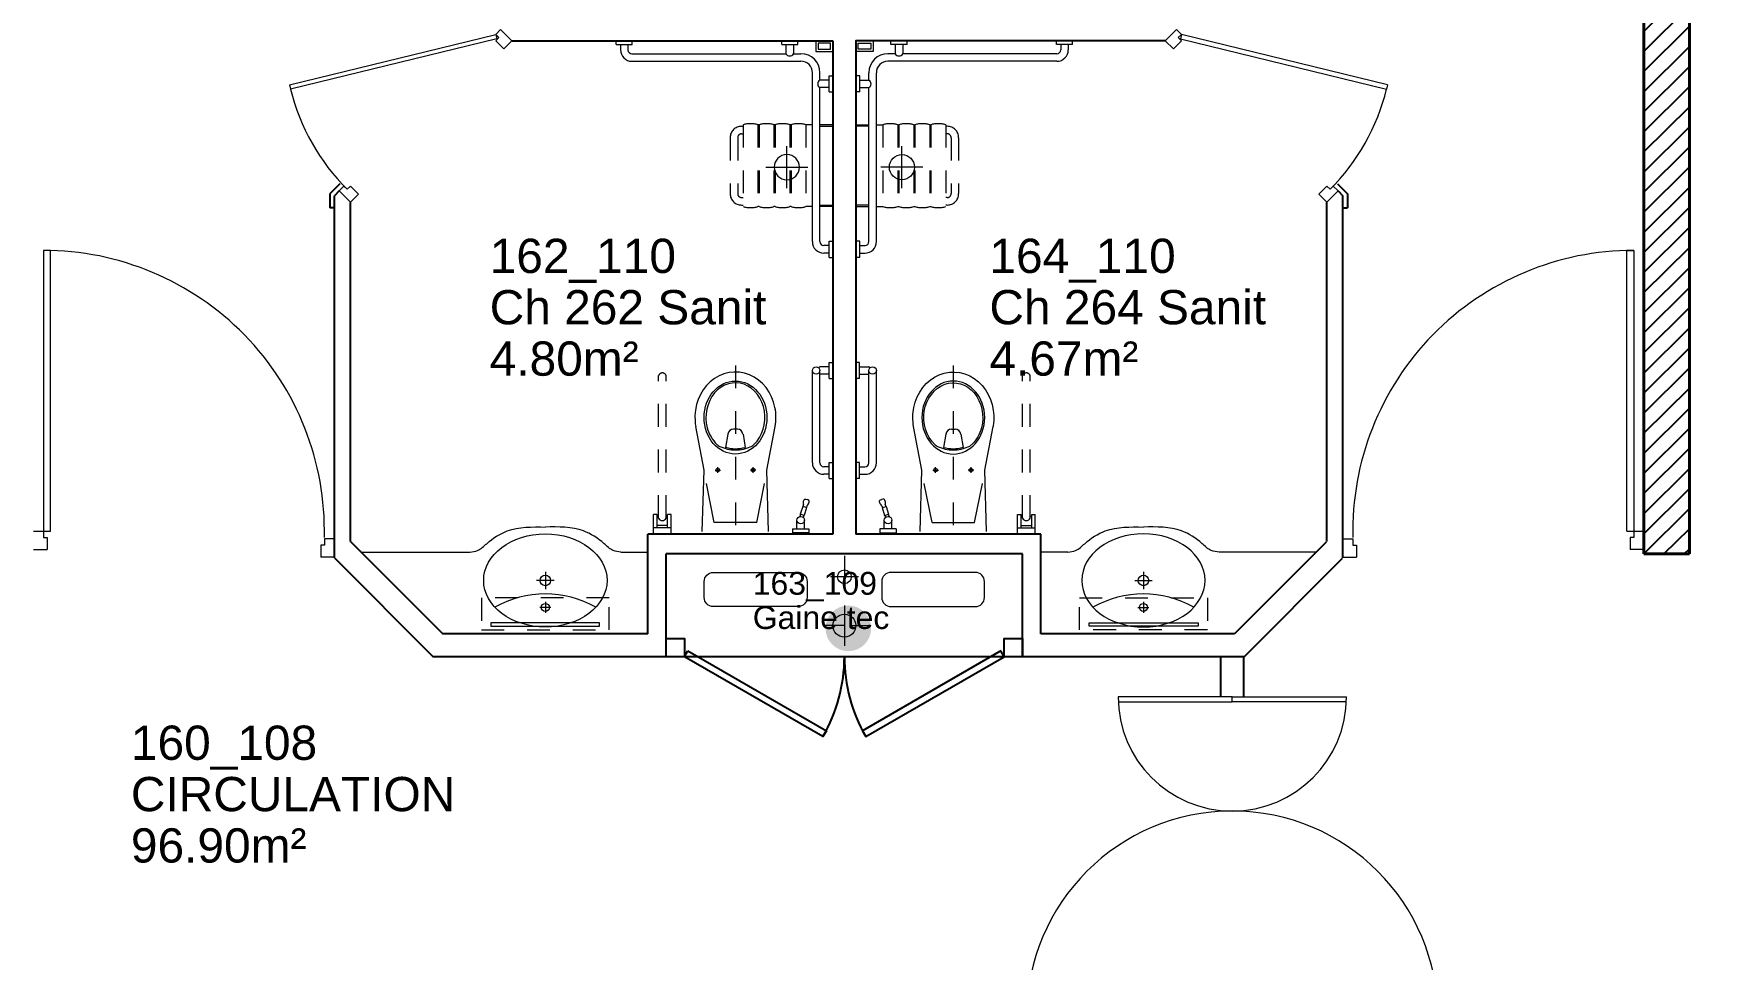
# Model space of a CAD drawing. Header units: millimetres. Extents: x -11 to 211, y -5 to 120.
# Drawn here: x 159.85 to 167.17, y 107.62 to 111.68 of the extents above; entities that cross this region are included whole.
import ezdxf

# ---------------------------------------------------------------- set-up
doc = ezdxf.new("R2010")
doc.units = ezdxf.units.MM
doc.header["$LTSCALE"] = 0.1
doc.header["$MEASUREMENT"] = 0
doc.linetypes.add('CONTINU', pattern=[0])
doc.linetypes.add('HIDDEN2', pattern=[0.1875, 0.125, -0.0625])
doc.layers.get('0').update_dxf_attribs({"linetype": 'CONTINUOUS'})
for name, color, linetype in [('150 Chute Eaux Usées -Eaux Vannes', 7, 'CONTINUOUS'), ('A_AGENC', 204, 'CONTINUOUS'), ('A_Etiqu_Gaine', 8, 'CONTINUOUS'), ('A_Etiqu_Gaine_ancien', 8, 'CONTINUOUS'), ('A_Etiqu_Gaine_code', 8, 'CONTINUOUS'), ('A_Etiqu_Local', 8, 'CONTINUOUS'), ('A_HACH_STRUC', 7, 'CONTINUOUS'), ('A_MUR_CLOIS', 7, 'CONTINU'), ('A_MURS_CLOI', 7, 'CONTINUOUS')]:
    doc.layers.add(name, color=color, linetype=linetype)
for name, color, linetype, lineweight in [('A_MURS_STRU', 7, 'CONTINU', 40), ('A_PORT', 8, 'CONTINUOUS', 0), ('A_PORTE', 8, 'CONTINU', 0), ('A_SANI', 5, 'CONTINU', 0)]:
    doc.layers.add(name, color=color, linetype=linetype, lineweight=lineweight)
doc.styles.add('Attribut', font='arial.ttf')

# ---------------------------------------------------------------- blocks, each defined once
blk = doc.blocks.new('syphon')
at = {"linetype": 'Continuous'}
for p, q in [((0, 0.0923), (0, -0.0923)), ((-0.0923, 0), (0.0923, 0))]:
    blk.add_line(p, q, dxfattribs=at)
blk.add_circle((0, 0), 0.055, dxfattribs=at)
blk = doc.blocks.new('A_Etiqu_Local')
at = {"style": 'Attribut', "flags": 1}
for tag, p in [('CODE_HOPITAL', (-0.4463, 1.632)), ('CODE_SITE', (-0.4463, 1.407)), ('CODE_BATIMENT', (-0.4463, 1.182)), ('CODE_SECTEUR', (-0.4463, 0.957)), ('CODE_ETAGE', (-0.4463, 0.732)), ('NOM_NORMALISE', (-0.4463, -0.843)), ('SECTEUR_ACTIVITE', (-0.4463, -1.068)), ('SOUS_SECTEUR_ACTIVITE', (-0.4463, -1.293)), ('VOLUME', (-0.4463, -1.518)), ('SERVICE', (-0.4463, -1.743)), ('CODE_UG', (-0.4463, -1.968)), ('CODE_UA', (-0.4463, -2.193)), ('CODE_POLE', (-0.4463, -2.418)), ('OCCUPANT_EXTERNE', (-0.4463, -2.643)), ('DISPONIBILITE', (-0.4463, -2.868)), ('ACCES_HANDICAPES', (-0.4463, -3.093)), ('NATURE_SOL', (-0.4463, -3.318)), ('RISQUE_LABORATOIRE', (-0.4463, -3.543)), ('AMIANTE', (-0.4463, -3.768))]:
    blk.add_attdef(tag, p, '', height=0.15, dxfattribs=at)
at = {"layer": 'A_Etiqu_Local', "style": 'Attribut'}
for tag, p in [('CODE_PIECE', (-0.4463, 0.282)), ('NOM_USAGE', (-0.4463, 0.057)), ('SURFACE', (-0.4463, -0.168))]:
    blk.add_attdef(tag, p, '', height=0.15, dxfattribs=at)
blk = doc.blocks.new('A_Etiqu_Gaine')
at = {"style": 'Attribut', "flags": 1}
for tag, p in [('CODE_HOPITAL', (-0.4323, 0.8651)), ('CODE_SITE', (-0.4323, 0.7151)), ('CODE_BATIMENT', (-0.4323, 0.5651)), ('CODE_SECTEUR', (-0.4323, 0.4151)), ('CODE_ETAGE', (-0.4323, 0.2651)), ('NOM_NORMALISE', (-0.4323, -0.3349)), ('SECTEUR_ACTIVITE', (-0.4323, -0.4849)), ('SOUS_SECTEUR_ACTIVITE', (-0.4323, -0.6349)), ('SURFACE', (-0.4323, -0.7849)), ('CODE_UG', (-0.4323, -0.9349)), ('CODE_POLE', (-0.4323, -1.0849)), ('AMIANTE', (-0.4323, -1.2349))]:
    blk.add_attdef(tag, p, '', height=0.1, dxfattribs=at)
at = {"layer": 'A_Etiqu_Gaine', "style": 'Attribut'}
blk.add_attdef('NOM_USAGE', (-0.4323, -0.1849), '', height=0.1, dxfattribs=at)
at = {"layer": 'A_Etiqu_Gaine_ancien', "style": 'Attribut'}
blk.add_attdef('CODE_PIECE_ANCIEN', (-0.4323, 0.1151), '', height=0.1, dxfattribs=at)
at = {"layer": 'A_Etiqu_Gaine_code', "style": 'Attribut'}
blk.add_attdef('CODE_PIECE', (-0.4323, -0.0349), '', height=0.1, dxfattribs=at)

msp = doc.modelspace()

# ---------------------------------------------------------------- hatches: boundary and pattern name
at = {"layer": '150 Chute Eaux Usées -Eaux Vannes', "linetype": 'Continuous'}
msp.add_hatch(color=8, dxfattribs=at).paths.add_polyline_path([(163.3175, 109.0704, 1), (163.5175, 109.0704, 1)])
at = {"layer": 'A_HACH_STRUC'}
h = msp.add_hatch(dxfattribs=at)
h.set_pattern_fill('ANSI31', color=8, scale=0.5, angle=359.76959, style=0)
h.paths.add_polyline_path([(167.0999, 115.9457), (166.1001, 115.9457), (166.1001, 115.8457), (166.0501, 115.8457), (166.0501, 115.7457), (166.9009, 115.7457), (166.8999, 115.7446), (166.8999, 109.3962), (167.0999, 109.3962), (167.0999, 113.2962), (167.1499, 113.2962), (167.1499, 113.4462), (167.0999, 113.4462)])
h = msp.add_hatch(dxfattribs=at)
h.set_pattern_fill('ANSI31', color=8, scale=0.5, angle=359.76959, style=0)
h.paths.add_polyline_path([(160.0499, 113.8961), (159.5499, 113.8961), (159.5499, 114.3961), (160.0499, 114.3961)])
h.paths.add_polyline_path([(159.2999, 106.6962), (159.2999, 107.1962), (160.0499, 107.1962), (160.0499, 106.6962)])
h.paths.add_polyline_path([(167.2499, 106.6962), (166.7499, 106.6962), (166.7499, 107.1962), (167.2499, 107.1962)])
h.paths.add_polyline_path([(152.8499, 77.8962), (152.3499, 77.8962), (152.3499, 78.3962), (152.8499, 78.3962)])
h.paths.add_polyline_path([(159.5499, 77.8962), (159.3999, 77.8962), (159.3999, 78.3962), (160.0499, 78.3962), (160.0499, 77.8962)], flags=16)
h.paths.add_polyline_path([(174.4499, 107.1962), (174.4499, 106.6962), (173.9499, 106.6962), (173.9499, 107.1962)])
h.paths.add_polyline_path([(174.4499, 99.9962), (173.9499, 99.9962), (173.9499, 99.4962), (174.4499, 99.4962)])
h.paths.add_polyline_path([(159.4501, 92.3962), (159.4501, 92.6462), (160.1999, 92.6462), (160.1999, 92.3962)], flags=17)
h.paths.add_polyline_path([(159.4501, 92.3962), (159.4501, 92.6462)], flags=16)
h.paths.add_polyline_path([(159.4501, 92.9462), (159.4501, 92.6962)], flags=16)
h.paths.add_polyline_path([(159.4501, 92.9462), (159.4501, 92.6962), (160.1999, 92.6962), (160.1999, 92.9462)], flags=17)
h.paths.add_polyline_path([(160.0499, 85.5962), (160.0499, 85.0962), (159.5499, 85.0962), (159.5499, 85.5962)], flags=17)
h.paths.add_polyline_path([(152.8499, 85.5962), (152.8499, 85.0962), (152.3499, 85.0962), (152.3499, 85.5962)])
h.paths.add_polyline_path([(145.9999, 85.5962), (145.9999, 85.0962), (145.4999, 85.0962), (145.4999, 85.5962)])
h.paths.add_polyline_path([(145.9999, 78.3962), (145.9999, 77.8962), (145.4999, 77.8962), (145.4999, 78.3962)])
edge = h.paths.add_edge_path()
edge.add_line((166.3748, 85.3966), (166.3748, 85.2962))
edge.add_line((166.3748, 78.1965), (166.3748, 78.0962))
edge.add_line((167.0998, 85.2217), (167.0998, 85.4714))
edge.add_line((166.8749, 85.0963), (166.8749, 85.2217))
edge.add_line((167.0998, 85.2217), (166.8749, 85.2217))
edge.add_line((167.0998, 85.4714), (166.8749, 85.4714))
edge.add_line((166.8749, 85.5962), (166.8749, 85.4714))
edge.add_line((166.8749, 85.0962), (166.3748, 85.0962))
edge.add_line((166.3748, 85.0962), (166.3748, 85.2962))
edge.add_line((166.3748, 85.3966), (166.3748, 85.5962))
edge.add_line((166.3748, 85.5962), (166.8749, 85.5962))
edge.add_line((152.3749, 99.6216), (152.3749, 99.8713))
edge.add_line((152.3749, 99.6216), (152.5999, 99.6216))
edge.add_line((152.3749, 99.8713), (152.5999, 99.8713))
edge.add_line((152.5999, 99.9962), (152.5999, 99.8713))
edge.add_line((153.0999, 99.7965), (153.0999, 99.9962))
edge.add_line((153.0999, 99.9962), (152.5999, 99.9962))
edge.add_line((152.5999, 99.4962), (152.5999, 99.6216))
edge.add_line((152.5999, 99.4962), (153.0999, 99.4962))
edge.add_line((153.0999, 99.4962), (153.0999, 99.7965))
edge.add_line((167.0998, 78.0217), (167.0998, 78.2714))
edge.add_line((166.8749, 77.8962), (166.8749, 78.0217))
edge.add_line((167.0998, 78.0217), (166.8749, 78.0217))
edge.add_line((167.0998, 78.2714), (166.8749, 78.2714))
edge.add_line((166.8749, 78.3962), (166.8749, 78.2714))
edge.add_line((166.8749, 77.8962), (166.3748, 77.8962))
edge.add_line((166.3748, 77.8962), (166.3748, 78.0962))
edge.add_line((166.3748, 78.1965), (166.3748, 78.3962))
edge.add_line((166.3748, 78.3962), (166.8749, 78.3962))

# ---------------------------------------------------------------- linework, layer by layer
at = {"layer": 'A_AGENC', "color": 8, "linetype": 'Continuous'}
msp.add_line((164.1002, 108.9462), (162.7002, 108.9462), dxfattribs=at)
for points in [[(162.6202, 108.9462), (162.6202, 109.0262), (162.7002, 109.0262), (162.7002, 108.9462)], [(164.1002, 108.9462), (164.1002, 109.0262), (164.1802, 109.0262), (164.1802, 108.9462)], [(162.7152, 108.9722), (163.3214, 108.6222), (163.3064, 108.5962), (162.7002, 108.9462)], [(164.0852, 108.9722), (163.4789, 108.6222), (163.4939, 108.5962), (164.1002, 108.9462)]]:
    msp.add_lwpolyline(points, close=True, dxfattribs=at)
for centre, start, end in [((162.7002, 108.9462), 330.00001, 0), ((164.1002, 108.9462), 180, 210)]:
    msp.add_arc(centre, 0.7, start, end, dxfattribs=at)
at = {"layer": 'A_MUR_CLOIS', "color": 8, "linetype": 'Continuous'}
for p, q in [((161.9451, 111.6443), (163.3499, 111.6444)), ((161.191, 111.0176), (161.1473, 110.9739)), ((161.1881, 110.9864), (161.1673, 110.9656)), ((165.5587, 111.0176), (165.6024, 110.9739)), ((165.5616, 110.9864), (165.5824, 110.9656)), ((161.1473, 110.9739), (161.1473, 110.9121)), ((161.1673, 110.9121), (161.1473, 110.9121)), ((161.1673, 109.3793), (161.1673, 110.9656)), ((161.2373, 109.4507), (161.2373, 110.9366)), ((165.5124, 109.4507), (165.5124, 110.9366)), ((165.5824, 109.3793), (165.5824, 110.9656)), ((165.5824, 110.9121), (165.6024, 110.9121)), ((165.6024, 110.9739), (165.6024, 110.9121)), ((161.2373, 109.4507), (161.6419, 109.0462)), ((163.3499, 109.4832), (162.5402, 109.4832)), ((162.5402, 109.0462), (162.5402, 109.4832)), ((164.2602, 109.4832), (163.4498, 109.4832)), ((164.2602, 109.0462), (164.2602, 109.4832)), ((165.5101, 109.4475), (165.1087, 109.0462)), ((161.1673, 109.3793), (161.6005, 108.9462)), ((164.1802, 109.3962), (162.6202, 109.3962)), ((162.6202, 108.9462), (162.6202, 109.3962)), ((164.1802, 108.9462), (164.1802, 109.3962)), ((165.5801, 109.3761), (165.1502, 108.9462)), ((162.5402, 109.0462), (161.6419, 109.0462)), ((165.1087, 109.0462), (164.2602, 109.0462)), ((162.6202, 108.9462), (161.6005, 108.9462)), ((165.1502, 108.9462), (164.1802, 108.9462))]:
    msp.add_line(p, q, dxfattribs=at)
for points in [[(163.3499, 111.6444), (163.3499, 109.4832)], [(164.8053, 111.6443), (163.4506, 111.6446), (163.4506, 109.4832)]]:
    msp.add_lwpolyline(points, dxfattribs=at)
at = {"layer": 'A_MURS_CLOI', "color": 8}
for p, q in [((165.0486, 108.7701), (165.0486, 108.9462)), ((165.1486, 108.7701), (165.1486, 108.9462))]:
    msp.add_line(p, q, dxfattribs=at)
at = {"layer": 'A_MURS_STRU', "color": 8, "linetype": 'Continuous'}
for p, q in [((166.8999, 109.3962), (166.8999, 115.7457)), ((167.0999, 113.2962), (167.0999, 109.3962)), ((167.0999, 109.3962), (166.8999, 109.3962))]:
    msp.add_line(p, q, dxfattribs=at)
at = {"layer": 'A_PORT', "color": 8}
for p, q in [((165.0986, 108.7701), (164.5986, 108.7701)), ((164.5986, 108.7487), (165.0986, 108.7487)), ((165.0986, 108.7701), (165.5986, 108.7701)), ((165.0986, 108.7487), (165.0986, 108.7701)), ((165.0986, 108.7487), (165.0986, 108.7701)), ((165.5986, 108.7487), (165.0986, 108.7487))]:
    msp.add_line(p, q, dxfattribs=at)
for centre, radius, start, end in [((165.0986, 108.7701), 0.5, 180, 269.99999), ((165.0986, 108.7701), 0.5, 270.00001, 360), ((165.0986, 107.3701), 0.9, 90.00001, 180), ((165.0986, 107.3701), 0.9, 360, 89.99999)]:
    msp.add_arc(centre, radius, start, end, dxfattribs=at)
at = {"layer": 'A_PORTE', "color": 8, "linetype": 'Continuous'}
for p, q in [((160.9709, 111.4517), (161.8737, 111.6726)), ((161.8785, 111.6532), (160.9755, 111.4323)), ((161.8737, 111.6726), (161.8785, 111.6532)), ((164.876, 111.6726), (164.8713, 111.6532)), ((164.8713, 111.6532), (165.7742, 111.4323)), ((165.7788, 111.4517), (164.876, 111.6726)), ((160.9709, 111.4517), (160.9756, 111.4323)), ((165.7788, 111.4517), (165.7741, 111.4323)), ((165.5616, 110.9864), (165.5824, 110.9656)), ((159.8938, 110.7262), (159.8938, 109.4684)), ((159.9238, 110.7262), (159.8938, 110.7262)), ((159.9238, 109.4962), (159.9238, 110.7262)), ((166.826, 110.7262), (166.856, 110.7262)), ((166.826, 109.4962), (166.826, 110.7262)), ((166.856, 110.7262), (166.856, 109.4684)), ((159.8499, 109.4962), (159.9238, 109.4962)), ((159.8938, 109.4684), (159.9098, 109.4684)), ((159.9098, 109.4684), (159.9098, 109.4162)), ((161.1234, 109.4624), (161.1234, 109.4346)), ((161.1673, 109.4624), (161.1234, 109.4624)), ((161.1673, 109.3824), (161.1673, 109.4624)), ((165.5824, 109.4624), (165.6263, 109.4624)), ((165.6263, 109.4624), (165.6263, 109.4346)), ((166.826, 109.4962), (166.8999, 109.4962)), ((166.84, 109.4684), (166.84, 109.4162)), ((166.856, 109.4684), (166.84, 109.4684)), ((159.8499, 109.4162), (159.9098, 109.4162)), ((161.1234, 109.4346), (161.1074, 109.4346)), ((161.1074, 109.4346), (161.1074, 109.3824)), ((161.1673, 109.3824), (161.1074, 109.3824)), ((165.5824, 109.3824), (165.6423, 109.3824)), ((165.6263, 109.4346), (165.6423, 109.4346)), ((165.6423, 109.4346), (165.6423, 109.3824)), ((166.8999, 109.4162), (166.84, 109.4162))]:
    msp.add_line(p, q, dxfattribs=at)
for points in [[(161.8949, 111.6938), (161.8737, 111.6726), (161.8879, 111.6585), (161.8737, 111.6443), (161.9091, 111.609), (161.9444, 111.6443), (161.8949, 111.6938)], [(164.8548, 111.6938), (164.876, 111.6726), (164.8619, 111.6585), (164.876, 111.6443), (164.8407, 111.609), (164.8053, 111.6443), (164.8548, 111.6938)], [(161.2373, 111.008), (161.2232, 110.9938), (161.209, 111.008), (161.1878, 110.9867), (161.2373, 110.9372), (161.2727, 110.9726), (161.2373, 111.008)], [(165.5124, 111.008), (165.5265, 110.9938), (165.5407, 111.008), (165.5619, 110.9867), (165.5124, 110.9372), (165.477, 110.9726), (165.5124, 111.008)]]:
    msp.add_lwpolyline(points, dxfattribs=at)
for centre, radius, start, end in [((161.8879, 111.6585), 0.94, 193.92465, 225), ((164.8619, 111.6585), 0.94, 315, 346.07535), ((159.8938, 109.4962), 1.23, 358.70574, 90), ((166.856, 109.4962), 1.23, 90, 181.29426)]:
    msp.add_arc(centre, radius, start, end, dxfattribs=at)
at = {"layer": 'A_SANI', "color": 8, "linetype": 'Continuous'}
for p, q in [((162.401, 111.6279), (162.401, 111.6446)), ((162.4717, 111.6279), (162.4717, 111.6446)), ((163.1257, 111.6446), (163.1964, 111.6446)), ((163.1257, 111.6279), (163.1257, 111.6446)), ((163.1964, 111.6279), (163.1964, 111.6446)), ((163.6748, 111.6446), (163.6041, 111.6446)), ((163.6041, 111.6279), (163.6041, 111.6446)), ((163.6748, 111.6279), (163.6748, 111.6446)), ((164.3288, 111.6279), (164.3288, 111.6446)), ((164.3995, 111.6279), (164.3995, 111.6446)), ((162.401, 111.6279), (162.4717, 111.6279)), ((162.4198, 111.6279), (162.4198, 111.6046)), ((162.4528, 111.6279), (162.4528, 111.6046)), ((162.4698, 111.5876), (163.1446, 111.5876)), ((163.1257, 111.6279), (163.1964, 111.6279)), ((163.1446, 111.6279), (163.1446, 111.5876)), ((163.1776, 111.6279), (163.1776, 111.5876)), ((163.1776, 111.5876), (163.2101, 111.5876)), ((163.623, 111.5876), (163.5905, 111.5876)), ((163.6748, 111.6279), (163.6041, 111.6279)), ((163.623, 111.6279), (163.623, 111.5876)), ((163.656, 111.6279), (163.656, 111.5876)), ((164.3307, 111.5876), (163.656, 111.5876)), ((164.3995, 111.6279), (164.3288, 111.6279)), ((164.3477, 111.6279), (164.3477, 111.6046)), ((164.3807, 111.6279), (164.3807, 111.6046)), ((162.4698, 111.5546), (163.2101, 111.5546)), ((163.2601, 110.7644), (163.2601, 111.5046)), ((163.2931, 111.4721), (163.2931, 111.5046)), ((163.3333, 111.491), (163.3501, 111.491)), ((163.3333, 111.4203), (163.3333, 111.491)), ((163.3501, 111.4203), (163.3501, 111.491)), ((163.4505, 111.4203), (163.4505, 111.491)), ((163.4672, 111.491), (163.4505, 111.491)), ((163.4672, 111.4203), (163.4672, 111.491)), ((163.5075, 111.4721), (163.5075, 111.5046)), ((163.5405, 110.7644), (163.5405, 111.5046)), ((164.3307, 111.5546), (163.5905, 111.5546)), ((163.3333, 111.4721), (163.2931, 111.4721)), ((163.2931, 110.7644), (163.2931, 111.4391)), ((163.3333, 111.4391), (163.2931, 111.4391)), ((163.3333, 111.4203), (163.3501, 111.4203)), ((163.4672, 111.4203), (163.4505, 111.4203)), ((163.4672, 111.4721), (163.5075, 111.4721)), ((163.4672, 111.4391), (163.5075, 111.4391)), ((163.5075, 110.7644), (163.5075, 111.4391)), ((163.3333, 110.6956), (163.3333, 110.7663)), ((163.3333, 110.7663), (163.3501, 110.7663)), ((163.4672, 110.7663), (163.4505, 110.7663)), ((163.4672, 110.6956), (163.4672, 110.7663)), ((163.3333, 110.7474), (163.3101, 110.7474)), ((163.3333, 110.7144), (163.3101, 110.7144)), ((163.3333, 110.6956), (163.3501, 110.6956)), ((163.4672, 110.6956), (163.4505, 110.6956)), ((163.4672, 110.7474), (163.4905, 110.7474)), ((163.4672, 110.7144), (163.4905, 110.7144)), ((163.2602, 109.7954), (163.2602, 110.2)), ((163.3334, 110.2165), (163.2932, 110.2165)), ((163.2932, 109.7954), (163.2932, 110.2)), ((163.3334, 110.1835), (163.2932, 110.1835)), ((163.3334, 110.1646), (163.3334, 110.2353)), ((163.3334, 110.2353), (163.3502, 110.2353)), ((163.3502, 110.1646), (163.3502, 110.2353)), ((163.4503, 110.1646), (163.4503, 110.2353)), ((163.4671, 110.2353), (163.4503, 110.2353)), ((163.4671, 110.1646), (163.4671, 110.2353)), ((163.4671, 110.2165), (163.5073, 110.2165)), ((163.4671, 110.1835), (163.5073, 110.1835)), ((163.5073, 109.7954), (163.5073, 110.2)), ((163.5403, 109.7954), (163.5403, 110.2)), ((163.3334, 110.1646), (163.3502, 110.1646)), ((163.4671, 110.1646), (163.4503, 110.1646)), ((162.7858, 109.764), (162.7493, 109.9545)), ((163.0608, 109.764), (163.0972, 109.9545)), ((163.7397, 109.764), (163.7033, 109.9545)), ((164.0147, 109.764), (164.0512, 109.9545)), ((162.8902, 109.9215), (162.8804, 109.8634)), ((162.9317, 109.9424), (162.9148, 109.9424)), ((162.9564, 109.9215), (162.9662, 109.8632)), ((163.8441, 109.9215), (163.8344, 109.8632)), ((163.8688, 109.9424), (163.8857, 109.9424)), ((163.9103, 109.9215), (163.9201, 109.8634)), ((162.7783, 109.494), (162.7858, 109.764)), ((162.8338, 109.764), (162.8578, 109.764)), ((162.8458, 109.752), (162.8458, 109.776)), ((163.0128, 109.764), (162.9888, 109.764)), ((163.0008, 109.752), (163.0008, 109.776)), ((163.0683, 109.494), (163.0608, 109.764)), ((163.3334, 109.7784), (163.3102, 109.7784)), ((163.3334, 109.7454), (163.3102, 109.7454)), ((163.3334, 109.7972), (163.3502, 109.7972)), ((163.3334, 109.7265), (163.3334, 109.7972)), ((163.4671, 109.7972), (163.4503, 109.7972)), ((163.4671, 109.7265), (163.4671, 109.7972)), ((163.4671, 109.7784), (163.4903, 109.7784)), ((163.4671, 109.7454), (163.4903, 109.7454)), ((163.7322, 109.494), (163.7397, 109.764)), ((163.7877, 109.764), (163.8117, 109.764)), ((163.7997, 109.752), (163.7997, 109.776)), ((163.9667, 109.764), (163.9427, 109.764)), ((163.9547, 109.752), (163.9547, 109.776)), ((164.0222, 109.494), (164.0147, 109.764)), ((162.8301, 109.5348), (162.7959, 109.7047)), ((163.0164, 109.5348), (163.0506, 109.7047)), ((163.3334, 109.7265), (163.3502, 109.7265)), ((163.4671, 109.7265), (163.4503, 109.7265)), ((163.7841, 109.5348), (163.7499, 109.7047)), ((163.9704, 109.5348), (164.0046, 109.7047)), ((163.2177, 109.6049), (163.2068, 109.5709)), ((163.2349, 109.5994), (163.2177, 109.6049)), ((163.2213, 109.6123), (163.2188, 109.6045)), ((163.2349, 109.5994), (163.224, 109.5654)), ((163.2363, 109.6076), (163.2337, 109.5997)), ((163.5643, 109.6076), (163.5668, 109.5997)), ((163.5656, 109.5994), (163.5828, 109.6049)), ((163.5656, 109.5994), (163.5765, 109.5654)), ((163.5792, 109.6123), (163.5817, 109.6045)), ((163.5828, 109.6049), (163.5937, 109.5709)), ((162.5644, 109.4894), (162.5644, 109.5689)), ((162.5802, 109.5689), (162.5644, 109.5689)), ((162.6424, 109.5104), (162.5644, 109.5104)), ((162.5802, 109.5104), (162.5802, 109.5689)), ((162.5869, 109.5614), (162.5802, 109.5614)), ((162.6265, 109.5214), (162.5802, 109.5214)), ((162.6265, 109.5614), (162.6199, 109.5614)), ((162.6265, 109.5104), (162.6265, 109.5689)), ((162.6424, 109.5689), (162.6265, 109.5689)), ((162.6424, 109.4894), (162.6424, 109.5689)), ((163.0164, 109.5348), (162.8301, 109.5348)), ((163.1925, 109.5062), (163.1925, 109.5443)), ((163.2079, 109.5705), (163.2046, 109.5602)), ((163.224, 109.5654), (163.2068, 109.5709)), ((163.2228, 109.5657), (163.2199, 109.5566)), ((163.2255, 109.5062), (163.2255, 109.5464)), ((163.575, 109.5062), (163.575, 109.5464)), ((163.5765, 109.5654), (163.5937, 109.5709)), ((163.5777, 109.5657), (163.5806, 109.5566)), ((163.5926, 109.5705), (163.5959, 109.5602)), ((163.608, 109.5062), (163.608, 109.5443)), ((163.7841, 109.5348), (163.9704, 109.5348)), ((164.1581, 109.4894), (164.1581, 109.5689)), ((164.1581, 109.5689), (164.174, 109.5689)), ((164.1581, 109.5104), (164.2361, 109.5104)), ((164.174, 109.5104), (164.174, 109.5689)), ((164.174, 109.5614), (164.1806, 109.5614)), ((164.174, 109.5214), (164.2203, 109.5214)), ((164.2136, 109.5614), (164.2203, 109.5614)), ((164.2203, 109.5104), (164.2203, 109.5689)), ((164.2203, 109.5689), (164.2361, 109.5689)), ((164.2361, 109.4894), (164.2361, 109.5689)), ((163.1737, 109.5062), (163.1737, 109.4894)), ((163.1737, 109.5062), (163.2444, 109.5062)), ((163.2444, 109.4894), (163.1737, 109.4894)), ((163.2444, 109.5062), (163.2444, 109.4894)), ((163.6268, 109.5062), (163.5561, 109.5062)), ((163.5561, 109.5062), (163.5561, 109.4894)), ((163.5561, 109.4894), (163.6268, 109.4894)), ((163.6268, 109.5062), (163.6268, 109.4894)), ((161.2837, 109.4044), (161.7599, 109.4044)), ((162.4221, 109.4044), (162.5402, 109.4044)), ((163.4003, 109.3881), (163.4003, 109.2347)), ((164.3784, 109.4044), (164.2604, 109.4044)), ((165.467, 109.4044), (165.0406, 109.4044)), ((162.091, 109.3186), (162.091, 109.2422)), ((163.4617, 109.2962), (163.3388, 109.2962)), ((164.7095, 109.3186), (164.7095, 109.2422)), ((162.1293, 109.2804), (162.0528, 109.2804)), ((164.6712, 109.2804), (164.7477, 109.2804)), ((162.1149, 109.1621), (162.0671, 109.1621)), ((162.091, 109.186), (162.091, 109.1382)), ((163.4003, 109.1703), (163.4003, 108.9945)), ((164.6856, 109.1621), (164.7334, 109.1621)), ((164.7095, 109.186), (164.7095, 109.1382)), ((163.4003, 109.0824), (163.3124, 109.0824)), ((163.4253, 109.0824), (163.5132, 109.0824))]:
    msp.add_line(p, q, dxfattribs=at)
at = {"layer": 'A_SANI', "color": 8, "linetype": 'HIDDEN2', "ltscale": 0.5}
for p, q in [((162.9501, 111.2698), (162.9568, 111.2698)), ((162.9568, 111.2766), (162.9568, 110.918)), ((163.0218, 111.2766), (163.0218, 110.918)), ((163.0268, 111.2766), (163.0218, 111.2766)), ((163.0268, 111.2766), (163.0268, 110.918)), ((163.0918, 111.2766), (163.0918, 110.918)), ((163.0968, 111.2766), (163.0918, 111.2766)), ((163.0968, 111.2766), (163.0968, 110.918)), ((163.1618, 111.2766), (163.1618, 110.918)), ((163.1668, 111.2766), (163.1618, 111.2766)), ((163.1668, 111.2766), (163.1668, 110.918)), ((163.2318, 111.2766), (163.2318, 110.918)), ((163.2601, 111.2766), (163.2318, 111.2766)), ((163.3501, 111.2766), (163.2931, 111.2766)), ((163.2931, 111.2698), (163.3501, 111.2698)), ((163.4505, 111.2766), (163.5075, 111.2766)), ((163.5075, 111.2698), (163.4505, 111.2698)), ((163.5405, 111.2766), (163.5687, 111.2766)), ((163.5687, 111.2766), (163.5687, 110.918)), ((163.6337, 111.2766), (163.6337, 110.918)), ((163.6337, 111.2766), (163.6387, 111.2766)), ((163.6387, 111.2766), (163.6387, 110.918)), ((163.7037, 111.2766), (163.7037, 110.918)), ((163.7037, 111.2766), (163.7087, 111.2766)), ((163.7087, 111.2766), (163.7087, 110.918)), ((163.7737, 111.2766), (163.7737, 110.918)), ((163.7737, 111.2766), (163.7787, 111.2766)), ((163.7787, 111.2766), (163.7787, 110.918)), ((163.8437, 111.2766), (163.8437, 110.918)), ((163.8505, 111.2698), (163.8437, 111.2698)), ((162.9001, 111.2198), (162.9001, 110.9748)), ((162.9331, 111.2198), (162.9331, 110.9748)), ((162.9501, 111.2368), (162.9568, 111.2368)), ((163.8505, 111.2368), (163.8437, 111.2368)), ((163.8675, 111.2198), (163.8675, 110.9748)), ((163.9005, 111.2198), (163.9005, 110.9748)), ((162.9501, 110.9578), (162.9568, 110.9578)), ((162.9501, 110.9248), (162.9568, 110.9248)), ((163.0268, 110.918), (163.0218, 110.918)), ((163.0968, 110.918), (163.0918, 110.918)), ((163.1668, 110.918), (163.1618, 110.918)), ((163.2601, 110.918), (163.2318, 110.918)), ((163.2931, 110.9248), (163.3501, 110.9248)), ((163.3501, 110.918), (163.2931, 110.918)), ((163.5075, 110.9248), (163.4505, 110.9248)), ((163.4505, 110.918), (163.5075, 110.918)), ((163.5405, 110.918), (163.5687, 110.918)), ((163.6337, 110.918), (163.6387, 110.918)), ((163.7037, 110.918), (163.7087, 110.918)), ((163.7737, 110.918), (163.7787, 110.918)), ((163.8505, 110.9578), (163.8437, 110.9578)), ((163.8505, 110.9248), (163.8437, 110.9248)), ((162.5869, 109.5537), (162.5869, 110.1774)), ((162.6199, 109.5537), (162.6199, 110.1774)), ((164.1806, 109.5537), (164.1806, 110.1774)), ((164.2136, 109.5537), (164.2136, 110.1774))]:
    msp.add_line(p, q, dxfattribs=at)
at = {"layer": 'A_SANI', "color": 8, "linetype": 'HIDDEN2'}
for p, q in [((162.9233, 110.2219), (162.9233, 109.4697)), ((163.8772, 110.2219), (163.8772, 109.4697))]:
    msp.add_line(p, q, dxfattribs=at)
at = {"layer": 'A_SANI', "color": 8, "linetype": 'Continuous'}
for points in [[(163.2749, 111.6444), (163.2749, 111.5975), (163.3499, 111.5975), (163.3499, 111.6444)], [(163.2849, 111.6344), (163.2849, 111.6075), (163.3399, 111.6075), (163.3399, 111.6344)], [(163.5256, 111.6444), (163.5256, 111.5975), (163.4506, 111.5975), (163.4506, 111.6444)], [(163.5156, 111.6344), (163.5156, 111.6075), (163.4606, 111.6075), (163.4606, 111.6344)], [(162.3284, 109.0798), (162.3284, 109.0943), (161.8521, 109.0943), (161.8521, 109.0798)], [(164.4721, 109.0798), (164.4721, 109.0943), (164.9485, 109.0943), (164.9485, 109.0798)]]:
    msp.add_lwpolyline(points, close=True, dxfattribs=at)
for points in [[(162.7868, 109.2057), (162.7868, 109.2757, -0.414214), (162.8268, 109.3157), (163.1968, 109.3157, -0.414214), (163.2368, 109.2757), (163.2368, 109.2057, -0.414213), (163.1968, 109.1657), (162.8268, 109.1657, -0.414213)], [(164.0137, 109.2057), (164.0137, 109.2757, 0.414214), (163.9737, 109.3157), (163.6037, 109.3157, 0.414214), (163.5637, 109.2757), (163.5637, 109.2057, 0.414214), (163.6037, 109.1657), (163.9737, 109.1657, 0.414213)]]:
    msp.add_lwpolyline(points, format="xyb", close=True, dxfattribs=at)
at = {"layer": 'A_SANI', "color": 8, "linetype": 'HIDDEN2', "ltscale": 0.5}
for points in [[(162.371, 109.0639), (162.371, 109.2039), (161.811, 109.2039), (161.811, 109.0639)], [(164.4295, 109.0639), (164.4295, 109.2039), (164.9895, 109.2039), (164.9895, 109.0639)]]:
    msp.add_lwpolyline(points, close=True, dxfattribs=at)
at = {"layer": 'A_SANI', "color": 8, "linetype": 'Continuous'}
for centre, radius in [((163.2767, 110.2), 0.0165), ((163.5238, 110.2), 0.0165), ((162.8458, 109.764), 0.008), ((163.0008, 109.764), 0.008), ((163.7997, 109.764), 0.008), ((163.9547, 109.764), 0.008), ((163.209, 109.5443), 0.0165), ((163.5915, 109.5443), 0.0165), ((162.091, 109.2804), 0.023), ((163.4003, 109.2962), 0.03), ((164.7095, 109.2804), 0.023), ((162.091, 109.1621), 0.0175), ((164.7095, 109.1621), 0.0175), ((163.4003, 109.0824), 0.05)]:
    msp.add_circle(centre, radius, dxfattribs=at)
for centre, radius, start, end in [((162.4698, 111.6046), 0.05, 180, 270), ((162.4698, 111.6046), 0.017, 180, 270), ((163.1611, 111.5968), 0.0189, 209.13506, 330.86494), ((163.2101, 111.5046), 0.083, 0, 90), ((163.5905, 111.5046), 0.083, 90, 180), ((163.6395, 111.5968), 0.0189, 209.13506, 330.86494), ((164.3307, 111.6046), 0.017, 270, 0), ((164.3307, 111.6046), 0.05, 270, 0), ((163.2101, 111.5046), 0.05, 0, 90), ((163.5905, 111.5046), 0.05, 90, 180), ((163.3022, 111.4556), 0.0189, 119.13506, 240.86494), ((163.4983, 111.4556), 0.0189, 299.13506, 60.86494), ((163.3101, 110.7644), 0.05, 180, 270), ((163.3101, 110.7644), 0.017, 180, 270), ((163.4905, 110.7644), 0.05, 270, 0), ((163.4905, 110.7644), 0.017, 270, 0), ((163.3024, 110.2), 0.0189, 119.13506, 140.11187), ((163.4982, 110.2), 0.0189, 39.88813, 60.86494), ((162.8766, 109.9125), 0.05, 226.30834, 244.72327), ((162.9148, 109.9174), 0.025, 90, 170.48257), ((162.9317, 109.9174), 0.025, 9.51743, 90), ((162.9707, 109.9125), 0.05, 295.2614, 314.08403), ((163.8298, 109.9125), 0.05, 225.91597, 244.7386), ((163.8688, 109.9174), 0.025, 90, 170.48257), ((163.8857, 109.9174), 0.025, 9.51743, 90), ((163.9239, 109.9125), 0.05, 295.27673, 313.69166), ((162.9236, 110.0122), 0.1602, 244.72327, 295.2614), ((162.9236, 110.0177), 0.1602, 254.35123, 285.38551), ((163.8769, 110.0122), 0.1602, 244.7386, 295.27673), ((163.8769, 110.0177), 0.1602, 254.61449, 285.64877), ((163.3102, 109.7954), 0.05, 180, 270), ((163.3102, 109.7954), 0.017, 180, 270), ((163.4903, 109.7954), 0.017, 270, 0), ((163.4903, 109.7954), 0.05, 270, 0), ((162.6034, 109.5604), 0.0178, 201.92878, 338.07122), ((164.1971, 109.5604), 0.0178, 201.92878, 338.07122), ((162.091, 108.7738), 0.4476, 60.42755, 119.57245), ((164.7095, 108.7738), 0.4476, 60.42755, 119.57245)]:
    msp.add_arc(centre, radius, start, end, dxfattribs=at)
at = {"layer": 'A_SANI', "color": 8, "linetype": 'HIDDEN2', "ltscale": 0.5}
for centre, radius, start, end in [((162.9501, 111.2198), 0.05, 90, 180), ((162.9893, 111.1643), 0.1169, 73.86503, 106.13497), ((163.0593, 111.1643), 0.1169, 73.86503, 106.13497), ((163.1293, 111.1643), 0.1169, 73.86503, 106.13497), ((163.1993, 111.1643), 0.1169, 73.86503, 106.13497), ((163.6012, 111.1643), 0.1169, 73.86503, 106.13497), ((163.6712, 111.1643), 0.1169, 73.86503, 106.13497), ((163.7412, 111.1643), 0.1169, 73.86503, 106.13497), ((163.8112, 111.1643), 0.1169, 73.86503, 106.13497), ((163.8505, 111.2198), 0.05, 360, 90), ((162.9501, 111.2198), 0.017, 90, 180), ((163.8505, 111.2198), 0.017, 360, 90), ((162.9501, 110.9748), 0.05, 180, 270), ((162.9501, 110.9748), 0.017, 180, 270), ((163.8505, 110.9748), 0.05, 270, 0), ((163.8505, 110.9748), 0.017, 270, 0), ((162.9893, 111.0304), 0.1169, 253.86503, 286.13497), ((163.0593, 111.0304), 0.1169, 253.86503, 286.13497), ((163.1293, 111.0304), 0.1169, 253.86503, 286.13497), ((163.1993, 111.0304), 0.1169, 253.86503, 286.13497), ((163.6012, 111.0304), 0.1169, 253.86503, 286.13497), ((163.6712, 111.0304), 0.1169, 253.86503, 286.13497), ((163.7412, 111.0304), 0.1169, 253.86503, 286.13497), ((163.8112, 111.0304), 0.1169, 253.86503, 286.13497), ((162.6034, 110.1721), 0.0173, 17.79386, 162.20614), ((164.1971, 110.1721), 0.0173, 17.79386, 162.20614)]:
    msp.add_arc(centre, radius, start, end, dxfattribs=at)
at = {"layer": 'A_SANI', "color": 8, "linetype": 'Continuous'}
msp.add_ellipse((162.9233, 109.994), major_axis=(0, 0.16), ratio=0.859387, start_param=3.141593, end_param=9.424778, dxfattribs=at)
at = {"layer": 'A_SANI', "color": 8, "linetype": 'Continuous', "extrusion": (0, 0, -1)}
for centre, major_axis, ratio in [((163.8772, 109.994), (0, -0.16), 0.859387), ((164.7095, 109.2804), (-0.27, 0), 0.755556)]:
    msp.add_ellipse(centre, major_axis=major_axis, ratio=ratio, dxfattribs=at)
at = {"layer": 'A_SANI', "color": 8, "linetype": 'Continuous'}
msp.add_ellipse((162.091, 109.2804), major_axis=(0.27, 0), ratio=0.755556, dxfattribs=at)
for points, knots in [([(163.0972, 109.9545), (163.1018, 109.981), (163.102, 110.0104), (163.0836, 110.1016), (163.0417, 110.158), (162.9281, 110.2052), (162.8595, 110.1923), (162.7665, 110.1094), (162.7419, 110.0428), (162.7469, 109.9704), (162.7479, 109.9624), (162.7493, 109.9545)], [1.357319, 1.357319, 1.357319, 1.357319, 1.801245, 1.801245, 2.798426, 2.798426, 3.795608, 3.795608, 4.792789, 4.792789, 4.916836, 4.916836, 4.916836, 4.916836]), ([(163.7033, 109.9545), (163.6987, 109.981), (163.6985, 110.0104), (163.7169, 110.1016), (163.7588, 110.158), (163.8724, 110.2052), (163.941, 110.1923), (164.034, 110.1094), (164.0587, 110.0428), (164.0536, 109.9704), (164.0526, 109.9624), (164.0512, 109.9545)], [1.357319, 1.357319, 1.357319, 1.357319, 1.801245, 1.801245, 2.798426, 2.798426, 3.795608, 3.795608, 4.792789, 4.792789, 4.916836, 4.916836, 4.916836, 4.916836]), ([(163.0055, 109.8766), (163.0409, 109.9109), (163.0591, 109.9689), (163.0417, 110.0767), (163.0056, 110.1234), (162.9167, 110.1554), (162.8654, 110.1407), (162.7988, 110.0631), (162.7856, 110.0015), (162.8073, 109.9202), (162.8225, 109.8951), (162.842, 109.8764)], [0.692162, 0.692162, 0.692162, 0.692162, 1.75636, 1.75636, 2.841981, 2.841981, 3.927602, 3.927602, 5.013223, 5.013223, 5.598138, 5.598138, 5.598138, 5.598138]), ([(163.795, 109.8766), (163.7596, 109.9109), (163.7414, 109.9689), (163.7588, 110.0767), (163.7949, 110.1234), (163.8838, 110.1554), (163.9352, 110.1407), (164.0018, 110.0631), (164.0149, 110.0015), (163.9932, 109.9202), (163.978, 109.8951), (163.9585, 109.8764)], [0.692162, 0.692162, 0.692162, 0.692162, 1.75636, 1.75636, 2.841981, 2.841981, 3.927602, 3.927602, 5.013223, 5.013223, 5.598138, 5.598138, 5.598138, 5.598138])]:
    msp.add_open_spline(points, degree=3, knots=knots, dxfattribs=at)
for points in [[(163.2213, 109.6123), (163.2207, 109.6235), (163.2278, 109.637), (163.2371, 109.6356)], [(163.2363, 109.6076), (163.2433, 109.6163), (163.2453, 109.6314), (163.237, 109.6356)], [(163.5643, 109.6076), (163.5572, 109.6163), (163.5552, 109.6314), (163.5635, 109.6356)], [(163.5792, 109.6123), (163.5798, 109.6235), (163.5727, 109.637), (163.5634, 109.6356)], [(161.7599, 109.4044), (161.7941, 109.4115), (161.8341, 109.4414), (161.9239, 109.497), (162.091, 109.5144)], [(162.4221, 109.4044), (162.3879, 109.4115), (162.348, 109.4414), (162.2581, 109.497), (162.091, 109.5144)], [(164.3784, 109.4044), (164.4126, 109.4115), (164.4525, 109.4414), (164.5424, 109.497), (164.7095, 109.5144)], [(165.0406, 109.4044), (165.0064, 109.4115), (164.9665, 109.4414), (164.8766, 109.497), (164.7095, 109.5144)]]:
    msp.add_spline(points, degree=3, dxfattribs=at)

# ---------------------------------------------------------------- block references
at = {"layer": 'A_Etiqu_Gaine', "color": 8}
msp.add_blockref('A_Etiqu_Gaine', (163.4314, 109.2525), dxfattribs=at).add_auto_attribs({'CODE_PIECE': '163_109', 'NOM_USAGE': 'Gaine tec'})
at = {"layer": 'A_Etiqu_Local', "color": 8}
ref = msp.add_blockref('A_Etiqu_Local', (162.2936, 110.3453), dxfattribs=at)
ref.add_attrib('CODE_PIECE', '162_110', (161.8473, 110.6272), dxfattribs={"height": 0.15, "style": 'Attribut'})
ref.add_attrib('NOM_USAGE', 'Ch 262 Sanit', (161.8473, 110.4022), dxfattribs={"height": 0.15, "style": 'Attribut'})
ref.add_attrib('SURFACE', '4.80m²', (161.8473, 110.1772), dxfattribs={"height": 0.15, "style": 'Attribut'})
ref = msp.add_blockref('A_Etiqu_Local', (164.4815, 110.3454), dxfattribs=at)
ref.add_attrib('CODE_PIECE', '164_110', (164.0352, 110.6274), dxfattribs={"height": 0.15, "style": 'Attribut'})
ref.add_attrib('NOM_USAGE', 'Ch 264 Sanit', (164.0352, 110.4024), dxfattribs={"height": 0.15, "style": 'Attribut'})
ref.add_attrib('SURFACE', '4.67m²', (164.0352, 110.1774), dxfattribs={"height": 0.15, "style": 'Attribut'})
ref = msp.add_blockref('A_Etiqu_Local', (160.7228, 108.2125), dxfattribs=at)
ref.add_attrib('CODE_PIECE', '160_108', (160.2764, 108.4944), dxfattribs={"height": 0.15, "style": 'Attribut'})
ref.add_attrib('NOM_USAGE', 'CIRCULATION', (160.2764, 108.2694), dxfattribs={"height": 0.15, "style": 'Attribut'})
ref.add_attrib('SURFACE', '96.90m²', (160.2764, 108.0444), dxfattribs={"height": 0.15, "style": 'Attribut'})
at = {"layer": 'A_SANI', "color": 8, "linetype": 'Continuous', "xscale": -1, "rotation": 180}
msp.add_blockref('syphon', (163.1484, 111.0908), dxfattribs=at)
at = {"layer": 'A_SANI', "color": 8, "linetype": 'Continuous', "rotation": 180}
msp.add_blockref('syphon', (163.6521, 111.0908), dxfattribs=at)

doc.saveas('drawing.dxf')
